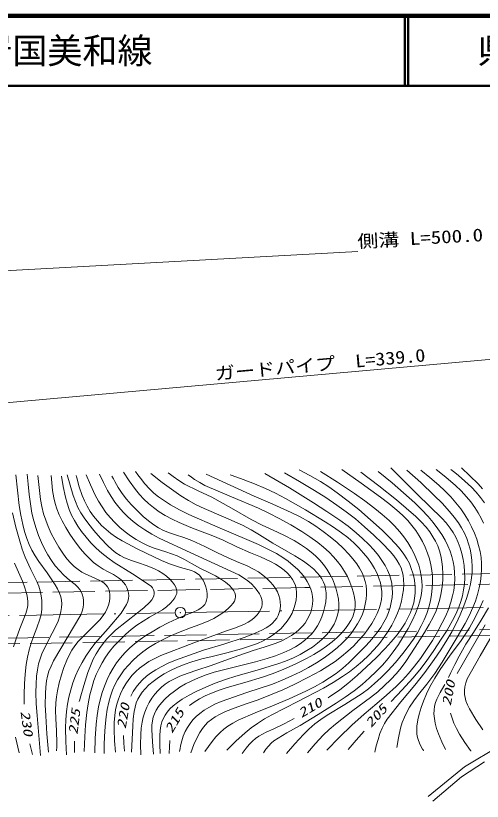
# Model space of a CAD drawing. Units: millimetres, scale not verified. Extents: x -625 to 656109, y -85041 to 274959.
# Drawn here: x 218315 to 284938, y 162859 to 274959 of the extents above; entities that cross this region are included whole.
import ezdxf
from ezdxf.enums import TextEntityAlignment as Align

# ---------------------------------------------------------------- set-up
doc = ezdxf.new("R2010")
doc.units = ezdxf.units.MM
doc.header["$LTSCALE"] = 1000
doc.linetypes.add('DASHED', pattern=[7.5, 6, -1.5])
doc.linetypes.add('LONG_DASHED_DOTTED', pattern=[15.25, 12, -1.5, 0.25, -1.5])
for name, color, linetype, lineweight in [('M-TTL', 2, 'Continuous', 140), ('M-TTL-LINE', 7, 'Continuous', 50), ('S-BGD', 7, 'Continuous', 13), ('S-BGD-HTXT', 6, 'Continuous', 13), ('S-BMK', 2, 'LONG_DASHED_DOTTED', 13)]:
    doc.layers.add(name, color=color, linetype=linetype, lineweight=lineweight)
doc.layers.add('M-TTL-TXT', color=7, linetype='Continuous')
doc.styles.add('ＭＳ ゴシック', font='')
doc.styles.add('ＭＳ 明朝', font='')
doc.styles.get('ＭＳ ゴシック').set_extended_font_data('MS Gothic')
doc.styles.get('ＭＳ 明朝').set_extended_font_data('MS Mincho')

# ---------------------------------------------------------------- blocks, each defined once
blk = doc.blocks.new('BUHIN5')
at = {"layer": 'S-BMK', "linetype": 'Continuous'}
for radius in [746, 22.5]:
    blk.add_circle((0, 0), radius, dxfattribs=at)

msp = doc.modelspace()

# ---------------------------------------------------------------- linework, layer by layer
at = {"layer": 'M-TTL'}
msp.add_line((656109, 274959), (16109, 274959), dxfattribs=at)
at = {"layer": 'M-TTL-LINE'}
for p, q in [((273859, 274959), (273859, 264959)), ((274359, 274959), (274359, 264959)), ((16109, 264959), (656109, 264959))]:
    msp.add_line(p, q, dxfattribs=at)
at = {"layer": 'S-BGD', "linetype": 'DASHED'}
for p, q in [((259584, 194852), (342852, 196396)), ((41504, 190791), (259584, 194852)), ((342870, 194896), (259612, 193352)), ((259612, 193352), (41532, 189291)), ((142078, 184819), (343053, 188327)), ((286354, 186537), (241395, 185753)), ((241395, 185753), (180219, 184685))]:
    msp.add_line(p, q, dxfattribs=at)
at = {"layer": 'S-BGD'}
for p, q in [((288156, 171222), (282378, 167784)), ((281992, 166370), (285241, 168508)), ((282378, 167784), (277231, 163565)), ((277856, 162859), (281992, 166370))]:
    msp.add_line(p, q, dxfattribs=at)
for points in [[(233696, 209838), (234532, 208570), (235413, 207343), (235998, 206625), (236628, 205949), (237286, 205338), (237993, 204764), (238805, 204187), (239661, 203653), (240653, 203110), (241671, 202622), (243298, 201944), (244951, 201321), (246453, 200753), (247939, 200126), (249867, 199192), (251831, 198309), (253279, 197730), (254720, 197088), (255412, 196713), (256093, 196274), (256632, 195861), (257137, 195397), (257520, 194969), (257848, 194511), (258084, 194085), (258264, 193637), (258375, 193190), (258430, 192720), (258428, 192178), (258364, 191620), (258226, 190984), (258027, 190352), (257767, 189727), (257452, 189127), (257088, 188562), (256671, 188029), (256206, 187536), (255685, 187072), (255067, 186606), (254406, 186183), (253627, 185763), (252820, 185396), (251696, 184973), (250548, 184605), (248466, 184043), (246351, 183535), (244903, 183177), (243465, 182759), (242385, 182387), (241319, 181954), (240413, 181526), (239523, 181037), (238710, 180520), (237924, 179949), (237341, 179460), (236795, 178924), (236384, 178441), (236019, 177920), (235752, 177439), (235536, 176924), (235353, 176311), (235225, 175666), (235107, 174619), (235049, 173556), (234956, 171710), (234840, 169886)], [(236175, 169505), (236140, 170949), (236165, 172395), (236237, 173271), (236368, 174139), (236535, 174862), (236763, 175584), (237044, 176272), (237385, 176946), (237762, 177563), (238192, 178151), (238642, 178666), (239130, 179135), (239673, 179566), (240250, 179947), (240973, 180344), (241738, 180696), (242943, 181155), (244187, 181565), (246216, 182239), (248195, 182959), (250176, 183680), (252202, 184353), (253793, 184835), (255373, 185376), (256222, 185729), (257050, 186140), (257687, 186514), (258293, 186940), (258791, 187360), (259250, 187825), (259626, 188289), (259954, 188792), (260220, 189310), (260437, 189864), (260592, 190428), (260688, 191002), (260720, 191548), (260692, 192099), (260599, 192631), (260448, 193149), (260218, 193705), (259931, 194240), (259546, 194819), (259109, 195368), (258551, 195965), (257943, 196527), (257223, 197107), (256472, 197636), (255553, 198201), (254600, 198716), (252997, 199479), (251330, 200205), (247184, 201955), (243047, 203767), (241725, 204437), (240414, 205169), (239545, 205715), (238705, 206314), (238057, 206844), (237443, 207425), (236776, 208162), (236145, 208951), (235776, 209440), (235412, 209933)], [(237605, 209647), (239222, 208368), (240877, 207137), (241917, 206432), (242997, 205774), (244103, 205183), (245239, 204644), (247985, 203472), (250702, 202247), (251930, 201586), (253138, 200868), (255034, 199708), (256949, 198607), (258190, 197886), (259419, 197102), (260159, 196568), (260864, 195985), (261331, 195529), (261748, 195039), (262044, 194604), (262285, 194141), (262451, 193682), (262565, 193192), (262629, 192625), (262635, 192034), (262576, 191342), (262454, 190641), (262263, 189894), (262016, 189174), (261728, 188514), (261385, 187878), (261012, 187313), (260588, 186778), (260092, 186265), (259555, 185795), (258918, 185321), (258246, 184897), (257438, 184464), (256603, 184086), (255418, 183625), (254226, 183226), (252539, 182745), (250819, 182317), (248731, 181826), (246652, 181275), (245514, 180908), (244400, 180485), (243467, 180070), (242559, 179601), (241764, 179124), (240985, 178587), (240289, 178037), (239628, 177437), (239147, 176923), (238717, 176375), (238395, 175874), (238131, 175351), (237949, 174862), (237826, 174356), (237750, 173737), (237734, 173094), (237839, 171336), (237986, 169600)], [(238940, 169695), (238881, 170970), (238882, 172225), (238939, 172950), (239053, 173648), (239198, 174194), (239399, 174712), (239643, 175168), (239940, 175597), (240339, 176057), (240793, 176486), (241399, 176965), (242064, 177412), (243072, 177994), (244102, 178520), (245452, 179145), (246795, 179702), (248271, 180244), (249763, 180729), (252777, 181564), (255750, 182451), (256853, 182857), (257957, 183329), (258935, 183814), (259902, 184361), (260674, 184860), (261413, 185409), (262029, 185936), (262604, 186508), (263063, 187046), (263469, 187613), (263787, 188155), (264048, 188720), (264233, 189261), (264360, 189817), (264430, 190415), (264440, 191026), (264388, 191703), (264273, 192390), (264085, 193129), (263839, 193852), (263530, 194580), (263164, 195285), (262739, 195974), (262261, 196634), (261725, 197270), (261141, 197870), (260511, 198426), (259832, 198945), (258967, 199523), (258062, 200054), (256578, 200822), (255054, 201543), (253483, 202283), (251923, 203086), (249123, 204699), (246309, 206251), (244347, 207159), (242404, 208124), (241585, 208635), (240799, 209198), (240441, 209469), (240084, 209742)], [(253910, 209647), (257399, 207575), (260849, 205457), (262749, 204234), (264620, 202957), (265781, 202098), (266918, 201182), (267840, 200366), (268732, 199496), (269441, 198730), (270105, 197924), (270605, 197232), (271056, 196505), (271394, 195852), (271674, 195179), (271872, 194556), (272011, 193917), (272083, 193286), (272097, 192636), (272049, 191941), (271940, 191239), (271762, 190504), (271527, 189786), (271238, 189091), (270897, 188427), (270437, 187676), (269928, 186960), (269160, 186012), (268343, 185099), (267134, 183841), (265895, 182638), (265002, 181846), (264074, 181104), (263144, 180453), (262169, 179845), (260975, 179175), (259750, 178557), (257362, 177495), (254962, 176494), (252518, 175494), (250058, 174422), (249305, 174021), (248589, 173573), (248028, 173153), (247507, 172687), (246914, 172060), (246354, 171379), (245838, 170692), (245328, 169981)], [(248475, 170172), (249764, 171424), (251090, 172627), (251937, 173321), (252828, 173972), (253826, 174611), (254867, 175206), (258584, 177080), (262257, 178999), (263621, 179794), (264959, 180645), (265963, 181344), (266926, 182088), (267821, 182854), (268686, 183674), (269482, 184510), (270237, 185390), (270892, 186240), (271504, 187132), (272006, 187975), (272461, 188856), (272826, 189693), (273140, 190563), (273379, 191400), (273562, 192258), (273670, 193031), (273719, 193816), (273704, 194462), (273629, 195105), (273509, 195643), (273332, 196163), (273074, 196715), (272755, 197252), (272290, 197896), (271770, 198512), (270619, 199707), (269433, 200852), (268139, 202026), (266811, 203150), (265520, 204166), (264191, 205135), (262608, 206201), (260984, 207222), (258846, 208493), (256675, 209742)], [(261824, 209933), (264286, 208380), (266714, 206777), (268183, 205741), (269617, 204654), (270655, 203805), (271653, 202909), (272420, 202147), (273152, 201333), (273755, 200576), (274315, 199776), (274789, 198996), (275218, 198174), (275566, 197382), (275857, 196571), (276070, 195806), (276225, 195023), (276309, 194296), (276332, 193569), (276293, 192885), (276194, 192209), (276013, 191423), (275771, 190648), (275393, 189676), (274958, 188722), (274330, 187504), (273654, 186324), (272965, 185238), (272226, 184184), (271482, 183227), (270687, 182302), (269791, 181372), (268850, 180482), (267767, 179543), (266639, 178644), (265379, 177720), (264077, 176840), (261508, 175237), (258918, 173691), (257044, 172615), (255192, 171482), (254773, 171134), (254397, 170743), (254048, 170284), (253719, 169791)], [(256961, 169695), (258158, 171072), (259394, 172400), (260188, 173171), (261027, 173901), (261880, 174552), (262770, 175155), (265295, 176675), (267782, 178242), (268689, 178922), (269559, 179649), (270510, 180529), (271432, 181464), (272530, 182676), (273592, 183938), (274373, 184947), (275104, 185990), (275683, 186916), (276211, 187873), (276630, 188753), (277001, 189671), (277289, 190563), (277519, 191472), (277682, 192356), (277786, 193257), (277826, 194113), (277805, 194978), (277726, 195791), (277586, 196609), (277378, 197455), (277113, 198285), (276783, 199115), (276394, 199929), (275947, 200724), (275450, 201485), (274894, 202224), (274294, 202922), (273547, 203688), (272757, 204411), (271611, 205356), (270417, 206263), (267654, 208258), (264875, 210219)], [(258787, 210160), (260323, 209352), (261831, 208491), (263043, 207713), (264231, 206878), (265782, 205698), (267286, 204478), (268968, 203036), (270632, 201529), (271639, 200561), (272599, 199553), (273196, 198848), (273750, 198101), (274161, 197451), (274521, 196768), (274802, 196100), (275028, 195406), (275198, 194694), (275310, 193961), (275359, 193252), (275348, 192535), (275279, 191865), (275150, 191196), (274947, 190484), (274686, 189789), (274328, 189021), (273914, 188277), (273362, 187421), (272761, 186601), (271946, 185618), (271091, 184679), (269766, 183337), (268387, 182026), (267068, 180818), (265715, 179659), (264588, 178786), (263425, 177962), (263186, 177799), (262937, 177633)], [(267584, 209838), (270149, 207880), (272706, 205854), (274087, 204700), (275443, 203489), (276198, 202741), (276903, 201959), (277424, 201298), (277897, 200600), (278259, 199965), (278572, 199294), (278823, 198605), (279020, 197883), (279176, 197072), (279272, 196247), (279315, 195332), (279298, 194418), (279223, 193502), (279086, 192588), (278897, 191719), (278649, 190869), (278334, 190038), (277960, 189221), (277355, 188083), (276690, 186962), (275371, 184856), (274010, 182794), (273363, 181924), (272666, 181089), (271849, 180209), (270982, 179362), (270006, 178500), (268984, 177677), (266447, 175802), (263955, 173885), (263066, 173102), (262218, 172275), (261072, 171050), (259956, 169791)], [(262721, 170172), (264498, 171970), (266325, 173733), (268072, 175280), (269868, 176791), (271276, 177994), (272645, 179244), (273552, 180151), (274413, 181098), (275281, 182146), (276112, 183243), (276985, 184504), (277814, 185807), (278549, 187049), (279229, 188318), (279710, 189324), (280138, 190361), (280443, 191250), (280691, 192157), (280852, 192955), (280955, 193773), (281002, 194608), (280989, 195444), (280918, 196246), (280785, 197048), (280600, 197797), (280358, 198529), (280028, 199325), (279642, 200097), (279148, 200938), (278603, 201748), (277923, 202645), (277191, 203509), (276268, 204494), (275295, 205445), (273689, 206892), (272046, 208291), (271056, 209114), (270063, 209933)], [(274163, 210124), (276143, 208333), (278089, 206493), (279191, 205379), (280261, 204211), (280921, 203412), (281530, 202578), (281985, 201861), (282393, 201105), (282718, 200372), (282989, 199614), (283206, 198826), (283367, 198013), (283467, 197200), (283509, 196374), (283487, 195561), (283405, 194743), (283248, 193825), (283031, 192908), (282703, 191820), (282315, 190741), (281781, 189460), (281195, 188213), (280573, 187023), (279890, 185850), (279014, 184465), (278083, 183108), (276713, 181256), (275289, 179433), (273298, 177030), (271345, 174577), (270962, 173952), (270632, 173301), (270315, 172512), (270048, 171685), (269807, 170791), (269586, 169886)], [(271925, 177086), (273503, 178747), (275039, 180449), (276003, 181613), (276920, 182813), (278020, 184369), (279083, 185979), (279908, 187297), (280679, 188641), (281155, 189581), (281575, 190544), (281868, 191352), (282108, 192189), (282274, 193020), (282382, 193863), (282431, 194735), (282419, 195611), (282347, 196498), (282215, 197381), (282029, 198222), (281786, 199045), (281504, 199797), (281164, 200531), (280790, 201198), (280360, 201841), (279785, 202576), (279159, 203276), (275666, 206660), (272246, 210056), (272063, 210240), (271874, 210430)], [(272733, 170554), (272978, 171933), (273282, 173297), (273517, 174097), (273810, 174882), (274147, 175592), (274539, 176278), (275147, 177189), (275811, 178074), (277003, 179572), (278139, 181099), (279201, 182729), (280213, 184394), (281371, 186290), (282476, 188214), (283052, 189334), (283578, 190491), (283946, 191426), (284257, 192381), (284498, 193305), (284680, 194242), (284790, 195109), (284840, 195991), (284827, 196814), (284753, 197643), (284614, 198506), (284414, 199370), (284144, 200258), (283817, 201127), (283420, 202010), (282969, 202864), (282436, 203740), (281854, 204583), (281175, 205455), (280449, 206289), (279605, 207161), (278720, 207988), (277461, 209069), (276165, 210124)], [(278358, 210219), (279748, 209094), (281100, 207923), (281904, 207151), (282675, 206327), (283302, 205574), (283886, 204777), (284361, 204032), (284783, 203259), (285117, 202523)], [(285234, 205441), (284679, 206204), (284052, 206961), (283374, 207685), (282467, 208542), (281519, 209354), (280993, 209785), (280456, 210219)], [(281973, 210430), (283175, 209322), (284329, 208177), (284988, 207444)], [(218344, 209456), (218550, 207255), (218816, 205052), (219035, 203701), (219315, 202354), (219582, 201337), (219908, 200335), (220235, 199510), (220614, 198717), (221095, 197882), (221629, 197077), (222808, 195453), (223965, 193757), (224301, 193159), (224578, 192545), (224738, 192056), (224840, 191549), (224880, 191042), (224860, 190529), (224770, 189923), (224618, 189318), (224357, 188565), (224037, 187826), (223006, 185868), (222049, 183923), (221786, 183206), (221575, 182457), (221406, 181602), (221293, 180723), (221219, 179561), (221204, 178390), (221255, 176747), (221367, 175104), (221621, 172264), (221872, 169409)], [(223016, 169886), (222778, 172466), (222600, 175058), (222546, 176633), (222552, 178218), (222605, 179123), (222718, 180025), (222863, 180726), (223065, 181410), (223359, 182160), (223715, 182900), (225680, 186161), (227607, 189476), (227799, 189982), (227935, 190517), (227998, 191003), (227999, 191500), (227944, 191952), (227827, 192397), (227671, 192767), (227464, 193104), (227152, 193460), (226793, 193779), (225978, 194426), (225197, 195124), (224560, 195779), (223966, 196477), (223410, 197226), (222897, 198019), (222413, 198879), (221977, 199780), (221570, 200764), (221215, 201781), (220899, 202875), (220639, 203992), (220405, 205303), (220230, 206629), (220085, 208089), (219965, 209552)], [(221491, 209361), (221650, 207649), (221868, 205941), (222057, 204912), (222305, 203888), (222595, 202967), (222943, 202061), (223386, 201084), (223889, 200122), (224487, 199110), (225140, 198124), (225639, 197463), (226185, 196841), (226675, 196368), (227220, 195928), (227747, 195577), (228328, 195265), (229502, 194765), (230601, 194233), (230941, 193997), (231239, 193717), (231443, 193446), (231597, 193138), (231707, 192766), (231762, 192356), (231762, 191875), (231699, 191379), (231566, 190849), (231381, 190354), (231119, 189846), (230800, 189360), (230308, 188748), (229765, 188170), (228464, 186915), (227242, 185653), (226764, 185056), (226325, 184409), (225939, 183714), (225599, 182976), (225206, 181946), (224866, 180882), (224538, 179757), (224272, 178626), (224126, 177761), (224040, 176892), (224013, 175798), (224046, 174689), (224139, 172926), (224173, 171155), (224168, 170616), (224161, 170077)], [(225591, 169505), (225488, 171411), (225445, 173323), (225475, 174491), (225565, 175665), (225705, 176695), (225907, 177727), (226168, 178747), (226490, 179761), (226865, 180744), (227299, 181712), (227792, 182661), (228338, 183583), (228947, 184491), (229607, 185368), (231504, 187514), (233355, 189700), (233768, 190308), (234129, 190946), (234304, 191366), (234419, 191797), (234458, 192168), (234435, 192554), (234346, 192959), (234197, 193351), (233985, 193737), (233721, 194096), (233379, 194445), (233000, 194748), (232277, 195198), (231513, 195601), (230787, 195999), (230091, 196449), (229443, 196947), (228839, 197487), (228178, 198167), (227560, 198890), (226787, 199906), (226051, 200973), (225467, 201910), (224932, 202882), (224537, 203716), (224196, 204578), (223948, 205364), (223758, 206166), (223589, 207218), (223479, 208286), (223437, 208818), (223398, 209361)], [(224840, 209273), (225095, 207765), (225407, 206277), (225652, 205384), (225956, 204502), (226298, 203706), (226701, 202923), (227188, 202114), (227728, 201336), (228365, 200526), (229047, 199757), (229805, 198995), (230602, 198279), (231461, 197590), (232356, 196949), (234995, 195303), (237652, 193573), (237842, 193330), (237989, 193041), (238072, 192747), (238093, 192448), (238051, 192181), (237948, 191919), (237735, 191591), (237457, 191278), (236598, 190488), (235725, 189767), (234128, 188536), (232585, 187269), (231945, 186683), (231341, 186049), (230783, 185375), (230274, 184667), (229805, 183909), (229392, 183125), (228986, 182193), (228633, 181234), (228045, 179404), (227513, 177552), (227455, 177330), (227399, 177107)], [(225686, 209456), (226072, 207966), (226513, 206505), (226832, 205637), (227210, 204787), (227617, 204031), (228078, 203303), (228736, 202399), (229448, 201523), (230433, 200399), (231461, 199316), (232032, 198796), (232635, 198328), (233234, 197950), (233869, 197620), (234827, 197222), (235830, 196870), (236961, 196487), (238050, 196055), (238687, 195739), (239309, 195362), (239824, 194981), (240317, 194540), (240687, 194150), (241005, 193727), (241180, 193409), (241292, 193084), (241326, 192810), (241299, 192527), (241202, 192210), (241038, 191891), (240754, 191497), (240410, 191126), (239842, 190631), (239255, 190198), (237440, 189133), (235618, 187994), (234804, 187365), (234028, 186689), (233171, 185860), (232349, 184979), (231731, 184224), (231156, 183424), (230660, 182634), (230212, 181807), (229821, 180952), (229485, 180074), (229168, 179061), (228908, 178029), (228663, 176785), (228476, 175521), (228295, 173786), (228174, 172053), (228119, 171017), (228070, 169981)], [(229596, 169791), (229670, 171828), (229805, 173857), (229944, 175097), (230142, 176327), (230365, 177353), (230651, 178378), (230971, 179310), (231352, 180231), (231758, 181061), (232223, 181872), (232718, 182615), (233264, 183323), (233882, 184025), (234546, 184686), (235282, 185333), (236064, 185940), (236906, 186515), (237787, 187044), (238913, 187704), (240073, 188314), (241309, 188891), (242646, 189449), (243539, 189792), (244387, 190181), (244761, 190417), (245084, 190690), (245301, 190949), (245468, 191241), (245580, 191574), (245640, 191946), (245647, 192411), (245592, 192899), (245467, 193444), (245287, 193963), (245076, 194400), (244818, 194797), (244548, 195108), (244232, 195380), (243848, 195617), (243425, 195805), (241838, 196241), (240261, 196736), (239133, 197216), (238037, 197749), (235773, 198848), (233519, 200008), (232694, 200516), (231900, 201075), (231221, 201627), (230572, 202234), (229979, 202869), (229432, 203544), (228952, 204228), (228519, 204951), (228136, 205719), (227808, 206510), (227390, 207740), (227025, 209002), (226977, 209177), (226926, 209361)], [(228356, 209456), (228974, 207998), (229649, 206560), (230115, 205700), (230639, 204862), (231200, 204082), (231810, 203337), (232472, 202622), (233179, 201949), (233926, 201320), (234711, 200738), (235521, 200212), (236362, 199738), (237212, 199328), (238085, 198973), (239735, 198459), (241353, 197893), (242394, 197383), (243423, 196811), (244700, 196097), (245990, 195444), (246842, 195010), (247697, 194506), (248261, 194104), (248819, 193628), (249166, 193269), (249456, 192882), (249611, 192585), (249702, 192284), (249719, 192016), (249674, 191740), (249553, 191423), (249368, 191112), (249056, 190728), (248672, 190353), (248040, 189851), (247388, 189409), (246626, 188960), (245878, 188588), (244626, 188072), (243293, 187589), (241796, 187025), (240327, 186408), (239288, 185911), (238264, 185354), (237348, 184790), (236449, 184165), (235718, 183579), (235026, 182946), (234398, 182293), (233818, 181601), (233311, 180907), (232858, 180183), (232473, 179457), (232145, 178707), (231845, 177860), (231601, 176992), (231381, 175959), (231219, 174911), (231076, 173512), (230995, 172116), (230956, 170909), (230930, 169695)], [(232551, 169886), (232426, 171505), (232362, 173126), (232378, 174106), (232455, 175089), (232574, 175895), (232755, 176704), (232986, 177455), (233279, 178201), (233624, 178916), (234027, 179611), (234464, 180247), (234953, 180851), (235458, 181381), (236008, 181872), (236643, 182351), (237323, 182786), (238167, 183247), (239054, 183662), (243761, 185449), (248420, 187172), (249721, 187628), (250970, 188129), (251501, 188409), (252016, 188749), (252430, 189093), (252810, 189488), (253089, 189857), (253317, 190260), (253448, 190605), (253521, 190967), (253525, 191313), (253467, 191659), (253330, 192066), (253131, 192464), (252805, 192957), (252429, 193416), (251963, 193891), (251458, 194318), (250836, 194758), (250176, 195151), (249041, 195715), (247877, 196226), (243344, 198330), (238799, 200405), (237760, 200963), (236741, 201579), (235898, 202158), (235079, 202794), (234345, 203438), (233645, 204132), (233032, 204822), (232461, 205556), (231927, 206350), (231439, 207185), (230834, 208357), (230263, 209552)], [(234732, 177858), (235093, 178515), (235505, 179138), (235939, 179690), (236423, 180207), (236978, 180706), (237573, 181159), (238304, 181634), (239072, 182060), (240100, 182549), (241155, 182985), (243154, 183726), (245147, 184401), (248055, 185289), (250922, 186228), (252184, 186722), (253467, 187290), (254061, 187605), (254616, 187966), (254994, 188276), (255335, 188634), (255589, 188988), (255792, 189377), (255951, 189815), (256056, 190285), (256103, 190778), (256090, 191271), (256017, 191755), (255883, 192232), (255679, 192728), (255415, 193209), (255064, 193713), (254658, 194191), (254166, 194674), (253625, 195120), (252966, 195579), (252274, 195987), (251248, 196498), (250198, 196954), (248672, 197590), (247142, 198293), (245318, 199200), (243475, 200050), (242320, 200483), (241130, 200865), (240272, 201162), (239429, 201518), (238717, 201897), (238033, 202330), (237264, 202896), (236528, 203513), (235635, 204351), (234788, 205228), (234131, 205984), (233518, 206782), (232964, 207621), (232454, 208502), (232257, 208862), (232057, 209232)], [(245519, 209552), (248933, 207953), (252384, 206405), (255045, 205267), (257670, 204079), (258910, 203452), (260115, 202774), (261184, 202103), (262225, 201379), (263218, 200616), (264198, 199786), (265056, 198989), (265882, 198141), (266471, 197459), (267014, 196737), (267418, 196105), (267765, 195450), (268017, 194856), (268214, 194234), (268337, 193643), (268402, 193040), (268409, 192378), (268356, 191702), (268236, 190987), (268057, 190282), (267812, 189563), (267511, 188868), (267140, 188169), (266713, 187495), (266197, 186800), (265633, 186141), (264942, 185433), (264206, 184767), (263309, 184040), (262365, 183352), (261264, 182626), (260135, 181954), (258964, 181327), (257747, 180745), (256363, 180141), (254959, 179594), (251331, 178382), (247646, 177087), (246759, 176696), (245894, 176250), (245233, 175847), (244603, 175390), (244099, 174955), (243627, 174469), (243213, 173952), (242840, 173389), (242518, 172794), (242246, 172164), (242019, 171467), (241852, 170757), (241777, 170375), (241705, 169981)], [(243129, 176517), (243821, 177015), (244544, 177462), (245386, 177907), (246252, 178295), (247366, 178717), (248504, 179083), (251030, 179789), (253555, 180558), (255090, 181113), (256604, 181723), (258223, 182444), (259836, 183228), (260869, 183789), (261873, 184402), (262704, 184976), (263512, 185608), (264210, 186227), (264883, 186906), (265393, 187497), (265854, 188123), (266173, 188650), (266436, 189199), (266606, 189684), (266720, 190193), (266774, 190742), (266766, 191300), (266691, 191953), (266553, 192615), (266326, 193385), (266039, 194145), (265683, 194920), (265273, 195669), (264803, 196400), (264285, 197094), (263710, 197759), (263087, 198388), (262283, 199111), (261433, 199793), (260332, 200588), (259193, 201335), (257581, 202310), (255950, 203226), (254472, 203990), (252961, 204704), (249142, 206286), (245336, 207928), (244589, 208328), (243864, 208785), (243397, 209110), (242927, 209450)], [(243326, 169791), (243769, 170944), (244259, 172051), (244597, 172680), (244980, 173266), (245347, 173722), (245758, 174134), (246255, 174542), (246803, 174913), (247512, 175311), (248274, 175668), (249656, 176205), (251083, 176695), (252928, 177348), (254719, 178044), (256462, 178786), (258183, 179585), (260017, 180507), (261826, 181484), (262881, 182126), (263915, 182827), (264831, 183518), (265719, 184263), (266526, 185017), (267312, 185836), (268003, 186631), (268658, 187477), (269161, 188220), (269608, 188986), (269942, 189670), (270219, 190374), (270405, 191002), (270532, 191644), (270589, 192222), (270587, 192811), (270520, 193419), (270390, 194032), (270183, 194697), (269915, 195351), (269554, 196066), (269129, 196771), (268591, 197536), (267999, 198274), (267311, 199032), (266583, 199744), (265736, 200483), (264853, 201174), (263690, 201993), (262497, 202759), (259680, 204442), (256815, 206085), (255416, 206821), (253991, 207503), (252419, 208169), (250814, 208784), (249884, 209123), (248951, 209456)], [(219526, 176719), (219516, 178160), (219567, 179601), (219665, 180991), (219823, 182373), (219999, 183428), (220237, 184482), (220517, 185436), (220856, 186374), (221341, 187612), (221769, 188870), (221930, 189534), (222032, 190213), (222068, 190864), (222044, 191528), (221959, 192200), (221814, 192871), (221596, 193569), (221322, 194244), (220464, 195953), (219654, 197698), (219246, 198825), (218891, 199981), (218356, 201991), (217876, 204026)], [(218018, 184899), (218369, 186033), (218900, 187493), (219495, 188953), (219759, 189638), (219963, 190337), (220043, 190810), (220063, 191298), (220015, 191839), (219903, 192390), (219618, 193335), (219274, 194264), (218147, 196825)], [(285066, 191529), (284644, 190577), (283898, 189088), (283098, 187623), (282497, 186636), (281846, 185681), (280366, 183699), (278930, 181675), (278174, 180444), (277464, 179174), (276968, 178171), (276526, 177144), (276199, 176241), (275926, 175306), (275740, 174467), (275609, 173600), (275572, 173012), (275595, 172423), (275670, 171965), (275806, 171514), (276082, 170897), (276417, 170296), (276479, 170191), (276547, 170077)], [(280110, 180537), (280431, 181219), (280995, 182402), (281620, 183569), (282611, 185274), (283659, 186957), (284770, 188695), (285825, 190458)], [(285348, 188032), (283366, 184578), (281330, 181078)], [(286548, 186891), (284636, 183636), (282766, 180335), (282587, 179780), (282463, 179195), (282406, 178652), (282410, 178110), (282469, 177647), (282588, 177192), (282811, 176623), (283097, 176061), (284035, 174520), (285000, 173047)], [(279693, 170268), (279159, 171353), (278673, 172480), (278410, 173237), (278204, 174018), (278090, 174665), (278035, 175322), (278046, 175880), (278117, 176427), (278251, 176947), (278444, 177451), (278919, 178375), (279458, 179293), (279595, 179546)], [(280407, 175452), (280616, 174726), (280881, 174022), (281253, 173227), (281683, 172450), (282440, 171268), (283256, 170105), (283285, 170064), (283315, 170023)], [(258054, 174692), (256641, 173925), (255189, 173206), (254100, 172704), (253049, 172154), (252562, 171833), (252106, 171459), (251639, 170976), (251206, 170438), (250930, 170064), (250660, 169683)], [(265809, 170235), (266932, 171561), (268071, 172887)], [(218821, 169791), (218295, 172002)], [(233858, 170026), (233765, 171140), (233698, 172253)], [(240244, 169683), (240280, 170619), (240346, 171542)], [(220701, 169513), (220508, 170288), (220318, 171075)], [(226693, 171451), (226689, 170633), (226693, 169803)]]:
    msp.add_lwpolyline(points, dxfattribs=at)
at = {"layer": 'S-BGD-HTXT'}
for p, q in [((189294, 237067), (267173, 241302)), ((306835, 227762), (189859, 217279))]:
    msp.add_line(p, q, dxfattribs=at)
at = {"layer": 'S-BMK'}
for p, q in [((242575, 189796), (341975, 191417)), ((142641, 188027), (241076, 189770))]:
    msp.add_line(p, q, dxfattribs=at)

# ---------------------------------------------------------------- block references
msp.add_blockref('BUHIN5', (241826, 189784))

# ---------------------------------------------------------------- texts
at = {"layer": 'M-TTL-TXT', "style": 'ＭＳ ゴシック'}
msp.add_text('一般県道岩国美和線', height=3666, dxfattribs=at).set_placement((192843, 269959), align=Align.MIDDLE_LEFT)
msp.add_text('県\u3000名', height=3666, dxfattribs=at).set_placement((291734, 269959), align=Align.MIDDLE_CENTER)
at = {"layer": 'S-BGD', "style": 'ＭＳ 明朝', "oblique": 15, "width": 1.35}
for s, rotation, p in [('200', 79.2, (280815, 176334)), ('210', 30.3, (259323, 174389)), ('225', 82.9, (227519, 172297)), ('220', 80.5, (234412, 173088)), ('215', 59.7, (240983, 172261)), ('205', 47.4, (269337, 173002)), ('230', 278.2, (218602, 175633))]:
    msp.add_text(s, height=1320, rotation=rotation, dxfattribs=at).set_placement(p, align=Align.BOTTOM_LEFT)
at = {"layer": 'S-BGD-HTXT', "style": 'ＭＳ ゴシック'}
for s, rotation, width, p in [('側溝 L=500.0', 3.1, 1.2, (267175, 241271)), ('ガードパイプ  L=339.0', 5.1, 1.15, (246886, 222410))]:
    msp.add_text(s, height=1833, rotation=rotation, dxfattribs=dict(at, width=width)).set_placement(p, align=Align.BOTTOM_LEFT)

doc.saveas('drawing.dxf')
